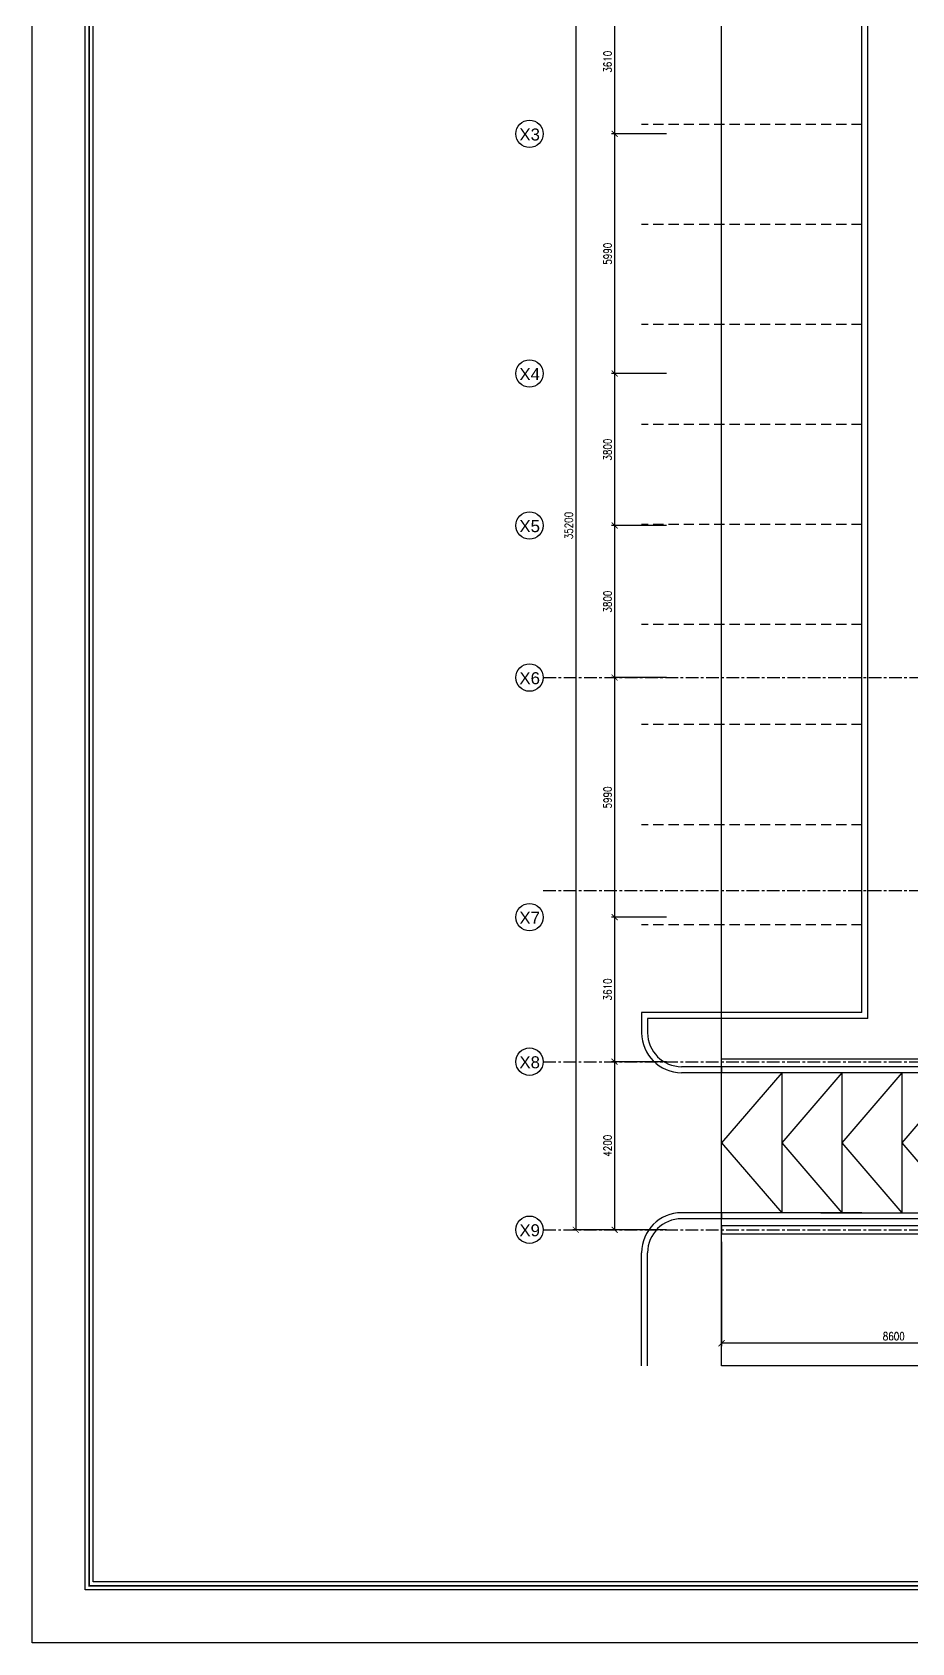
# Model space of a CAD drawing. Header units: millimetres. Extents: x -1288794 to 2153086, y -2701644 to -1428868.
# Drawn here: x 1356334 to 1378306, y -1519494 to -1479237 of the extents above; entities that cross this region are included whole.
import ezdxf
from ezdxf.enums import TextEntityAlignment as Align

# ---------------------------------------------------------------- set-up
doc = ezdxf.new("R2010")
doc.units = ezdxf.units.MM
doc.header["$LTSCALE"] = 100
doc.header["$PDMODE"] = 34
doc.linetypes.add('CENTER', pattern=[50.8, 31.75, -6.35, 6.35, -6.35])
doc.linetypes.add('DASHED', pattern=[19.05, 12.7, -6.35])
for name, color, linetype in [('A-ANNO-DIMS', 1, 'Continuous'), ('A-ANNO-SYMB', 33, 'Continuous'), ('A-ANNO-TEXT', 8, 'Continuous'), ('A-AREA', 8, 'CENTER'), ('A-GRID', 253, 'CENTER'), ('HATCH', 251, 'Continuous'), ('L-WALK', 8, 'Continuous'), ('LOGO LINE', 7, 'Continuous'), ('LOGO1LINE', 7, 'Continuous')]:
    doc.layers.add(name, color=color, linetype=linetype)
doc.styles.add('ROMANS', font='romans.shx', dxfattribs={"width": 0.8})
doc.styles.add('SANSSERIF', font='sas_____.pfb')
doc.dimstyles.new('100 of DIM2', dxfattribs={"dimscale": 0, "dimtxt": 200, "dimasz": 150, "dimexe": 75, "dimexo": 200, "dimgap": 75, "dimtad": 1, "dimdec": 0, "dimrnd": 5, "dimzin": 0, "dimdsep": 46, "dimtxsty": 'ROMANS', "dimblk": 'ARCHTICK', "dimcen": 100, "dimclrd": 94, "dimclre": 94, "dimclrt": 2, "dimadec": 0, "dimazin": 0, "dimtfac": 1, "dimtdec": 0, "dimtofl": 0, "dimtmove": 2, "dimatfit": 3, "dimldrblk": 'OPEN90', "dimfxl": 75, "dimtolj": 1, "dimtzin": 0, "dimarcsym": 0})

# ---------------------------------------------------------------- blocks, each defined once
blk = doc.blocks.new('_ArchTick')
at = {"color": 0, "linetype": 'ByBlock', "const_width": 0.15}
blk.add_lwpolyline([(-0.5, -0.5), (0.5, 0.5)], dxfattribs=at)
blk = doc.blocks.new('*D539')
at = {"layer": 'A-ANNO-DIMS', "color": 94, "lineweight": -2, "ltscale": 3, "transparency": 16777216}
for p, q in [((1372066, -1473969), (1369836, -1473969)), ((1369911, -1473969), (1369911, -1509169)), ((1372066, -1509169), (1369836, -1509169))]:
    blk.add_line(p, q, dxfattribs=at)
at = {"layer": 'Defpoints', "color": 0, "ltscale": 3, "transparency": 16777216}
for p in [(1372266, -1473969), (1369911, -1509169), (1372266, -1509169)]:
    blk.add_point(p, dxfattribs=at)
at = {"layer": 'A-ANNO-DIMS', "color": 94, "lineweight": -2, "ltscale": 3, "transparency": 16777216, "xscale": 150, "yscale": 150, "zscale": 150}
for p, rotation in [((1369911, -1473969), 90), ((1369911, -1509169), 270)]:
    blk.add_blockref('_ArchTick', p, dxfattribs=dict(at, rotation=rotation))
at = {"layer": 'A-ANNO-DIMS', "color": 2, "ltscale": 3, "transparency": 16777216, "insert": (1369736, -1491569), "char_height": 200, "attachment_point": 5, "rotation": 90, "style": 'ROMANS'}
blk.add_mtext('\\A1;35200', dxfattribs=at)
blk = doc.blocks.new('_Open90')
at = {"color": 0, "linetype": 'ByBlock', "lineweight": -2}
for p, q in [((0, 0), (-1, 0)), ((-0.5, 0.5), (0, 0)), ((0, 0), (-0.5, -0.5))]:
    blk.add_line(p, q, dxfattribs=at)
blk = doc.blocks.new('*D541')
at = {"layer": 'A-ANNO-DIMS', "color": 94, "lineweight": -2, "ltscale": 3, "transparency": 16777216}
for p, q in [((1371861, -1478169), (1370808, -1478169)), ((1370883, -1478169), (1370883, -1481779)), ((1372175, -1481779), (1370808, -1481779))]:
    blk.add_line(p, q, dxfattribs=at)
at = {"layer": 'Defpoints', "color": 0, "ltscale": 3, "transparency": 16777216}
for p in [(1372061, -1478169), (1370883, -1481779), (1372375, -1481779)]:
    blk.add_point(p, dxfattribs=at)
at = {"layer": 'A-ANNO-DIMS', "color": 94, "lineweight": -2, "ltscale": 3, "transparency": 16777216, "xscale": 150, "yscale": 150, "zscale": 150}
for p, rotation in [((1370883, -1478169), 90), ((1370883, -1481779), 270)]:
    blk.add_blockref('_ArchTick', p, dxfattribs=dict(at, rotation=rotation))
at = {"layer": 'A-ANNO-DIMS', "color": 2, "ltscale": 3, "transparency": 16777216, "insert": (1370708, -1479974), "char_height": 200, "attachment_point": 5, "rotation": 90, "style": 'ROMANS'}
blk.add_mtext('\\A1;3610', dxfattribs=at)
blk = doc.blocks.new('*D542')
at = {"layer": 'A-ANNO-DIMS', "color": 94, "lineweight": -2, "ltscale": 3, "transparency": 16777216}
for p, q in [((1372175, -1481779), (1370808, -1481779)), ((1370883, -1481779), (1370883, -1487769)), ((1372175, -1487769), (1370808, -1487769))]:
    blk.add_line(p, q, dxfattribs=at)
at = {"layer": 'Defpoints', "color": 0, "ltscale": 3, "transparency": 16777216}
for p in [(1372375, -1481779), (1370883, -1487769), (1372375, -1487769)]:
    blk.add_point(p, dxfattribs=at)
at = {"layer": 'A-ANNO-DIMS', "color": 94, "lineweight": -2, "ltscale": 3, "transparency": 16777216, "xscale": 150, "yscale": 150, "zscale": 150}
for p, rotation in [((1370883, -1481779), 90), ((1370883, -1487769), 270)]:
    blk.add_blockref('_ArchTick', p, dxfattribs=dict(at, rotation=rotation))
at = {"layer": 'A-ANNO-DIMS', "color": 2, "ltscale": 3, "transparency": 16777216, "insert": (1370708, -1484774), "char_height": 200, "attachment_point": 5, "rotation": 90, "style": 'ROMANS'}
blk.add_mtext('\\A1;5990', dxfattribs=at)
blk = doc.blocks.new('*D543')
at = {"layer": 'A-ANNO-DIMS', "color": 94, "lineweight": -2, "ltscale": 3, "transparency": 16777216}
for p, q in [((1372175, -1487769), (1370808, -1487769)), ((1370883, -1487769), (1370883, -1491569)), ((1372175, -1491569), (1370808, -1491569))]:
    blk.add_line(p, q, dxfattribs=at)
at = {"layer": 'Defpoints', "color": 0, "ltscale": 3, "transparency": 16777216}
for p in [(1372375, -1487769), (1370883, -1491569), (1372375, -1491569)]:
    blk.add_point(p, dxfattribs=at)
at = {"layer": 'A-ANNO-DIMS', "color": 94, "lineweight": -2, "ltscale": 3, "transparency": 16777216, "xscale": 150, "yscale": 150, "zscale": 150}
for p, rotation in [((1370883, -1487769), 90), ((1370883, -1491569), 270)]:
    blk.add_blockref('_ArchTick', p, dxfattribs=dict(at, rotation=rotation))
at = {"layer": 'A-ANNO-DIMS', "color": 2, "ltscale": 3, "transparency": 16777216, "insert": (1370708, -1489669), "char_height": 200, "attachment_point": 5, "rotation": 90, "style": 'ROMANS'}
blk.add_mtext('\\A1;3800', dxfattribs=at)
blk = doc.blocks.new('*D544')
at = {"layer": 'A-ANNO-DIMS', "color": 94, "lineweight": -2, "ltscale": 3, "transparency": 16777216}
for p, q in [((1372175, -1491569), (1370808, -1491569)), ((1370883, -1491569), (1370883, -1495369)), ((1372175, -1495369), (1370808, -1495369))]:
    blk.add_line(p, q, dxfattribs=at)
at = {"layer": 'Defpoints', "color": 0, "ltscale": 3, "transparency": 16777216}
for p in [(1372375, -1491569), (1370883, -1495369), (1372375, -1495369)]:
    blk.add_point(p, dxfattribs=at)
at = {"layer": 'A-ANNO-DIMS', "color": 94, "lineweight": -2, "ltscale": 3, "transparency": 16777216, "xscale": 150, "yscale": 150, "zscale": 150}
for p, rotation in [((1370883, -1491569), 90), ((1370883, -1495369), 270)]:
    blk.add_blockref('_ArchTick', p, dxfattribs=dict(at, rotation=rotation))
at = {"layer": 'A-ANNO-DIMS', "color": 2, "ltscale": 3, "transparency": 16777216, "insert": (1370708, -1493469), "char_height": 200, "attachment_point": 5, "rotation": 90, "style": 'ROMANS'}
blk.add_mtext('\\A1;3800', dxfattribs=at)
blk = doc.blocks.new('*D545')
at = {"layer": 'A-ANNO-DIMS', "color": 94, "lineweight": -2, "ltscale": 3, "transparency": 16777216}
for p, q in [((1372175, -1495369), (1370808, -1495369)), ((1370883, -1495369), (1370883, -1501359)), ((1372175, -1501359), (1370808, -1501359))]:
    blk.add_line(p, q, dxfattribs=at)
at = {"layer": 'Defpoints', "color": 0, "ltscale": 3, "transparency": 16777216}
for p in [(1372375, -1495369), (1370883, -1501359), (1372375, -1501359)]:
    blk.add_point(p, dxfattribs=at)
at = {"layer": 'A-ANNO-DIMS', "color": 94, "lineweight": -2, "ltscale": 3, "transparency": 16777216, "xscale": 150, "yscale": 150, "zscale": 150}
for p, rotation in [((1370883, -1495369), 90), ((1370883, -1501359), 270)]:
    blk.add_blockref('_ArchTick', p, dxfattribs=dict(at, rotation=rotation))
at = {"layer": 'A-ANNO-DIMS', "color": 2, "ltscale": 3, "transparency": 16777216, "insert": (1370708, -1498364), "char_height": 200, "attachment_point": 5, "rotation": 90, "style": 'ROMANS'}
blk.add_mtext('\\A1;5990', dxfattribs=at)
blk = doc.blocks.new('*D546')
at = {"layer": 'A-ANNO-DIMS', "color": 94, "lineweight": -2, "ltscale": 3, "transparency": 16777216}
for p, q in [((1372175, -1501359), (1370808, -1501359)), ((1370883, -1501359), (1370883, -1504969)), ((1372175, -1504969), (1370808, -1504969))]:
    blk.add_line(p, q, dxfattribs=at)
at = {"layer": 'Defpoints', "color": 0, "ltscale": 3, "transparency": 16777216}
for p in [(1372375, -1501359), (1370883, -1504969), (1372375, -1504969)]:
    blk.add_point(p, dxfattribs=at)
at = {"layer": 'A-ANNO-DIMS', "color": 94, "lineweight": -2, "ltscale": 3, "transparency": 16777216, "xscale": 150, "yscale": 150, "zscale": 150}
for p, rotation in [((1370883, -1501359), 90), ((1370883, -1504969), 270)]:
    blk.add_blockref('_ArchTick', p, dxfattribs=dict(at, rotation=rotation))
at = {"layer": 'A-ANNO-DIMS', "color": 2, "ltscale": 3, "transparency": 16777216, "insert": (1370708, -1503164), "char_height": 200, "attachment_point": 5, "rotation": 90, "style": 'ROMANS'}
blk.add_mtext('\\A1;3610', dxfattribs=at)
blk = doc.blocks.new('*D547')
at = {"layer": 'A-ANNO-DIMS', "color": 94, "lineweight": -2, "ltscale": 3, "transparency": 16777216}
for p, q in [((1372175, -1504969), (1370808, -1504969)), ((1370883, -1504969), (1370883, -1509169)), ((1372175, -1509169), (1370808, -1509169))]:
    blk.add_line(p, q, dxfattribs=at)
at = {"layer": 'Defpoints', "color": 0, "ltscale": 3, "transparency": 16777216}
for p in [(1372375, -1504969), (1370883, -1509169), (1372375, -1509169)]:
    blk.add_point(p, dxfattribs=at)
at = {"layer": 'A-ANNO-DIMS', "color": 94, "lineweight": -2, "ltscale": 3, "transparency": 16777216, "xscale": 150, "yscale": 150, "zscale": 150}
for p, rotation in [((1370883, -1504969), 90), ((1370883, -1509169), 270)]:
    blk.add_blockref('_ArchTick', p, dxfattribs=dict(at, rotation=rotation))
at = {"layer": 'A-ANNO-DIMS', "color": 2, "ltscale": 3, "transparency": 16777216, "insert": (1370708, -1507069), "char_height": 200, "attachment_point": 5, "rotation": 90, "style": 'ROMANS'}
blk.add_mtext('\\A1;4200', dxfattribs=at)
blk = doc.blocks.new('*D559')
at = {"layer": 'A-ANNO-DIMS', "color": 94, "linetype": 'Continuous', "lineweight": -2, "ltscale": 3, "transparency": 16777216}
for p, q in [((1373556, -1509469), (1373556, -1512083)), ((1382156, -1509469), (1382156, -1512083)), ((1382156, -1512008), (1373556, -1512008))]:
    blk.add_line(p, q, dxfattribs=at)
at = {"layer": 'Defpoints', "color": 0, "linetype": 'Continuous', "ltscale": 3, "transparency": 16777216}
for p in [(1373556, -1509269), (1382156, -1509269), (1373556, -1512008)]:
    blk.add_point(p, dxfattribs=at)
at = {"layer": 'A-ANNO-DIMS', "color": 94, "linetype": 'Continuous', "lineweight": -2, "ltscale": 3, "transparency": 16777216, "xscale": 150, "yscale": 150, "zscale": 150, "rotation": 180}
blk.add_blockref('_ArchTick', (1373556, -1512008), dxfattribs=at)
at = {"layer": 'A-ANNO-DIMS', "color": 94, "linetype": 'Continuous', "lineweight": -2, "ltscale": 3, "transparency": 16777216, "xscale": 150, "yscale": 150, "zscale": 150}
blk.add_blockref('_ArchTick', (1382156, -1512008), dxfattribs=at)
at = {"layer": 'A-ANNO-DIMS', "color": 2, "linetype": 'Continuous', "ltscale": 3, "transparency": 16777216, "insert": (1377856, -1511833), "char_height": 200, "attachment_point": 5, "style": 'ROMANS'}
blk.add_mtext('\\A1;8600', dxfattribs=at)

msp = doc.modelspace()

# ---------------------------------------------------------------- linework, layer by layer
at = {"layer": 'A-ANNO-SYMB', "ltscale": 3}
for centre in [(1368756.4, -1481778.6), (1368756.4, -1487768.6), (1368756.4, -1491568.6), (1368756.4, -1495368.6), (1368756.4, -1501358.6), (1368756.4, -1504968.6), (1368756.4, -1509168.6)]:
    msp.add_circle(centre, 342.2, dxfattribs=at)
at = {"layer": 'A-AREA', "ltscale": 15}
for p, q in [((1373555.8, -1512568.6), (1373555.8, -1472568.6)), ((1408655.8, -1512568.6), (1373555.8, -1512568.6))]:
    msp.add_line(p, q, dxfattribs=at)
at = {"layer": 'A-AREA', "linetype": 'Continuous', "ltscale": 3}
for p, q in [((1373555.8, -1505093.6), (1373555.8, -1504893.6)), ((1373555.8, -1504893.6), (1380855.8, -1504893.6)), ((1380855.8, -1505093.6), (1373555.8, -1505093.6)), ((1379555.8, -1509068.6), (1373555.8, -1509068.6)), ((1373555.8, -1509068.6), (1373555.8, -1509268.6)), ((1373555.8, -1509268.6), (1382155.8, -1509268.6))]:
    msp.add_line(p, q, dxfattribs=at)
at = {"layer": 'A-GRID', "ltscale": 0.1}
for p, q in [((1369102.4, -1495368.6), (1412642, -1495368.6)), ((1369100, -1500687.6), (1412639.6, -1500687.6)), ((1369098.6, -1504968.6), (1412638.2, -1504968.6)), ((1369098.6, -1509168.6), (1412638.2, -1509168.6))]:
    msp.add_line(p, q, dxfattribs=at)
at = {"layer": 'HATCH', "ltscale": 3}
for p, q in [((1375055.8, -1505243.6), (1375055.8, -1508743.6)), ((1376555.8, -1505243.6), (1376555.8, -1508743.6)), ((1378055.8, -1505243.6), (1378055.8, -1508743.6))]:
    msp.add_line(p, q, dxfattribs=at)
for points in [[(1375055.8, -1505243.6), (1373555.8, -1506993.6), (1375055.8, -1508743.6)], [(1376555.8, -1505243.6), (1375055.8, -1506993.6), (1376555.8, -1508743.6)], [(1378055.8, -1505243.6), (1376555.8, -1506993.6), (1378055.8, -1508743.6)], [(1379555.8, -1505243.6), (1378055.8, -1506993.6), (1379555.8, -1508743.6)]]:
    msp.add_lwpolyline(points, dxfattribs=at)
at = {"layer": 'L-WALK', "ltscale": 15}
for p, q in [((1377055.8, -1503743.6), (1377055.8, -1476544.7)), ((1377205.8, -1503893.6), (1377205.8, -1476394.7)), ((1371555.8, -1503743.6), (1371555.8, -1504243.6)), ((1371705.8, -1503893.6), (1371705.8, -1504243.6)), ((1371555.8, -1512568.6), (1371555.8, -1509743.6)), ((1371705.8, -1512568.6), (1371705.8, -1509743.6)), ((1371555.8, -1512568.6), (1371555.8, -1512544.7)), ((1371705.8, -1512568.6), (1371705.8, -1512544.7))]:
    msp.add_line(p, q, dxfattribs=at)
at = {"layer": 'L-WALK', "linetype": 'DASHED', "ltscale": 0.2}
for p, q in [((1377055.8, -1481544.7), (1371555.8, -1481544.7)), ((1377055.8, -1484044.7), (1371555.8, -1484044.7)), ((1377055.8, -1486544.7), (1371555.8, -1486544.7)), ((1377055.8, -1489044.7), (1371555.8, -1489044.7)), ((1377055.8, -1491544.7), (1371555.8, -1491544.7)), ((1377055.8, -1494044.7), (1371555.8, -1494044.7)), ((1377055.8, -1496544.7), (1371555.8, -1496544.7)), ((1377055.8, -1499044.7), (1371555.8, -1499044.7)), ((1377055.8, -1501544.7), (1371555.8, -1501544.7))]:
    msp.add_line(p, q, dxfattribs=at)
at = {"layer": 'L-WALK', "ltscale": 3}
for p, q in [((1377055.8, -1503743.6), (1371555.8, -1503743.6)), ((1377205.8, -1503893.6), (1371705.8, -1503893.6)), ((1380855.8, -1505093.6), (1372555.8, -1505093.6)), ((1373555.8, -1505093.6), (1373555.8, -1505243.6)), ((1382155.8, -1505243.6), (1372555.8, -1505243.6)), ((1377055.8, -1508743.6), (1372555.8, -1508743.6)), ((1373555.8, -1508743.6), (1373555.8, -1508893.6)), ((1376036.1, -1508743.6), (1382155.8, -1508743.6)), ((1382155.8, -1508893.6), (1372555.8, -1508893.6))]:
    msp.add_line(p, q, dxfattribs=at)
at = {"layer": 'L-WALK', "ltscale": 15}
for centre, radius, start, end in [((1372555.8, -1504243.6), 1000, 180, 270), ((1372555.8, -1504243.6), 850, 180, 270), ((1372555.8, -1509743.6), 1000, 90, 180), ((1372555.8, -1509743.6), 850, 90, 180)]:
    msp.add_arc(centre, radius, start, end, dxfattribs=at)
at = {"layer": 'LOGO LINE'}
msp.add_lwpolyline([(1435092, -1519493.9), (1356333.9, -1519493.9), (1356333.9, -1463806.4), (1435092, -1463806.4)], close=True, dxfattribs=at)
at = {"layer": 'LOGO1LINE'}
for points in [[(1433766.1, -1518168), (1357659.8, -1518168), (1357659.8, -1465132.3), (1433766.1, -1465132.3)], [(1423457.4, -1517969.1), (1357858.7, -1517969.1), (1357858.7, -1465331.1), (1423457.4, -1465331.1)]]:
    msp.add_lwpolyline(points, close=True, dxfattribs=at)
at = {"layer": 'LOGO1LINE', "const_width": 39.8}
msp.add_lwpolyline([(1433666.6, -1518068.5), (1357759.3, -1518068.5), (1357759.3, -1465231.7), (1433666.6, -1465231.7)], close=True, dxfattribs=at)

# ---------------------------------------------------------------- texts
at = {"layer": 'A-ANNO-TEXT', "style": 'SANSSERIF'}
for s, p in [('X3', (1368761, -1481943.2)), ('X4', (1368761, -1487933.2)), ('X5', (1368761, -1491733.2)), ('X6', (1368761, -1495533.2)), ('X7', (1368761, -1501523.2)), ('X8', (1368761, -1505133.2)), ('X9', (1368761, -1509333.2))]:
    msp.add_text(s, height=300, dxfattribs=at).set_placement(p, align=Align.CENTER)

# ---------------------------------------------------------------- dimensions: what is measured, and where the dimension line sits
at = {"layer": 'A-ANNO-DIMS', "ltscale": 3}
for base, p1, p2, picture, middle in [((1369910.6, -1509168.6), (1372265.7, -1473968.6), (1372265.7, -1509168.6), '*D539', (1369735.6, -1491568.6)), ((1370883, -1481778.6), (1372060.6, -1478168.6), (1372374.6, -1481778.6), '*D541', (1370708, -1479973.6)), ((1370883, -1487768.6), (1372374.6, -1481778.6), (1372374.6, -1487768.6), '*D542', (1370708, -1484773.6)), ((1370883, -1491568.6), (1372374.6, -1487768.6), (1372374.6, -1491568.6), '*D543', (1370708, -1489668.6)), ((1370883, -1495368.6), (1372374.6, -1491568.6), (1372374.6, -1495368.6), '*D544', (1370708, -1493468.6)), ((1370883, -1501358.6), (1372374.6, -1495368.6), (1372374.6, -1501358.6), '*D545', (1370708, -1498363.6)), ((1370883, -1504968.6), (1372374.6, -1501358.6), (1372374.6, -1504968.6), '*D546', (1370708, -1503163.6)), ((1370883, -1509168.6), (1372374.6, -1504968.6), (1372374.6, -1509168.6), '*D547', (1370708, -1507068.6))]:
    dim = msp.add_linear_dim(base=base, p1=p1, p2=p2, angle=90, dimstyle='100 of DIM2', override={"dimscale": 1}, dxfattribs=at)
    dim.commit()
    dim.dimension.update_dxf_attribs({"geometry": picture, "text_midpoint": middle})
at = {"layer": 'A-ANNO-DIMS', "linetype": 'Continuous', "ltscale": 3}
dim = msp.add_linear_dim(base=(1373555.8, -1512007.6), p1=(1382155.8, -1509268.6), p2=(1373555.8, -1509268.6), dimstyle='100 of DIM2', override={"dimscale": 1}, dxfattribs=at)
dim.commit()
dim.dimension.update_dxf_attribs({"geometry": '*D559', "text_midpoint": (1377855.8, -1511832.6)})

doc.saveas('drawing.dxf')
